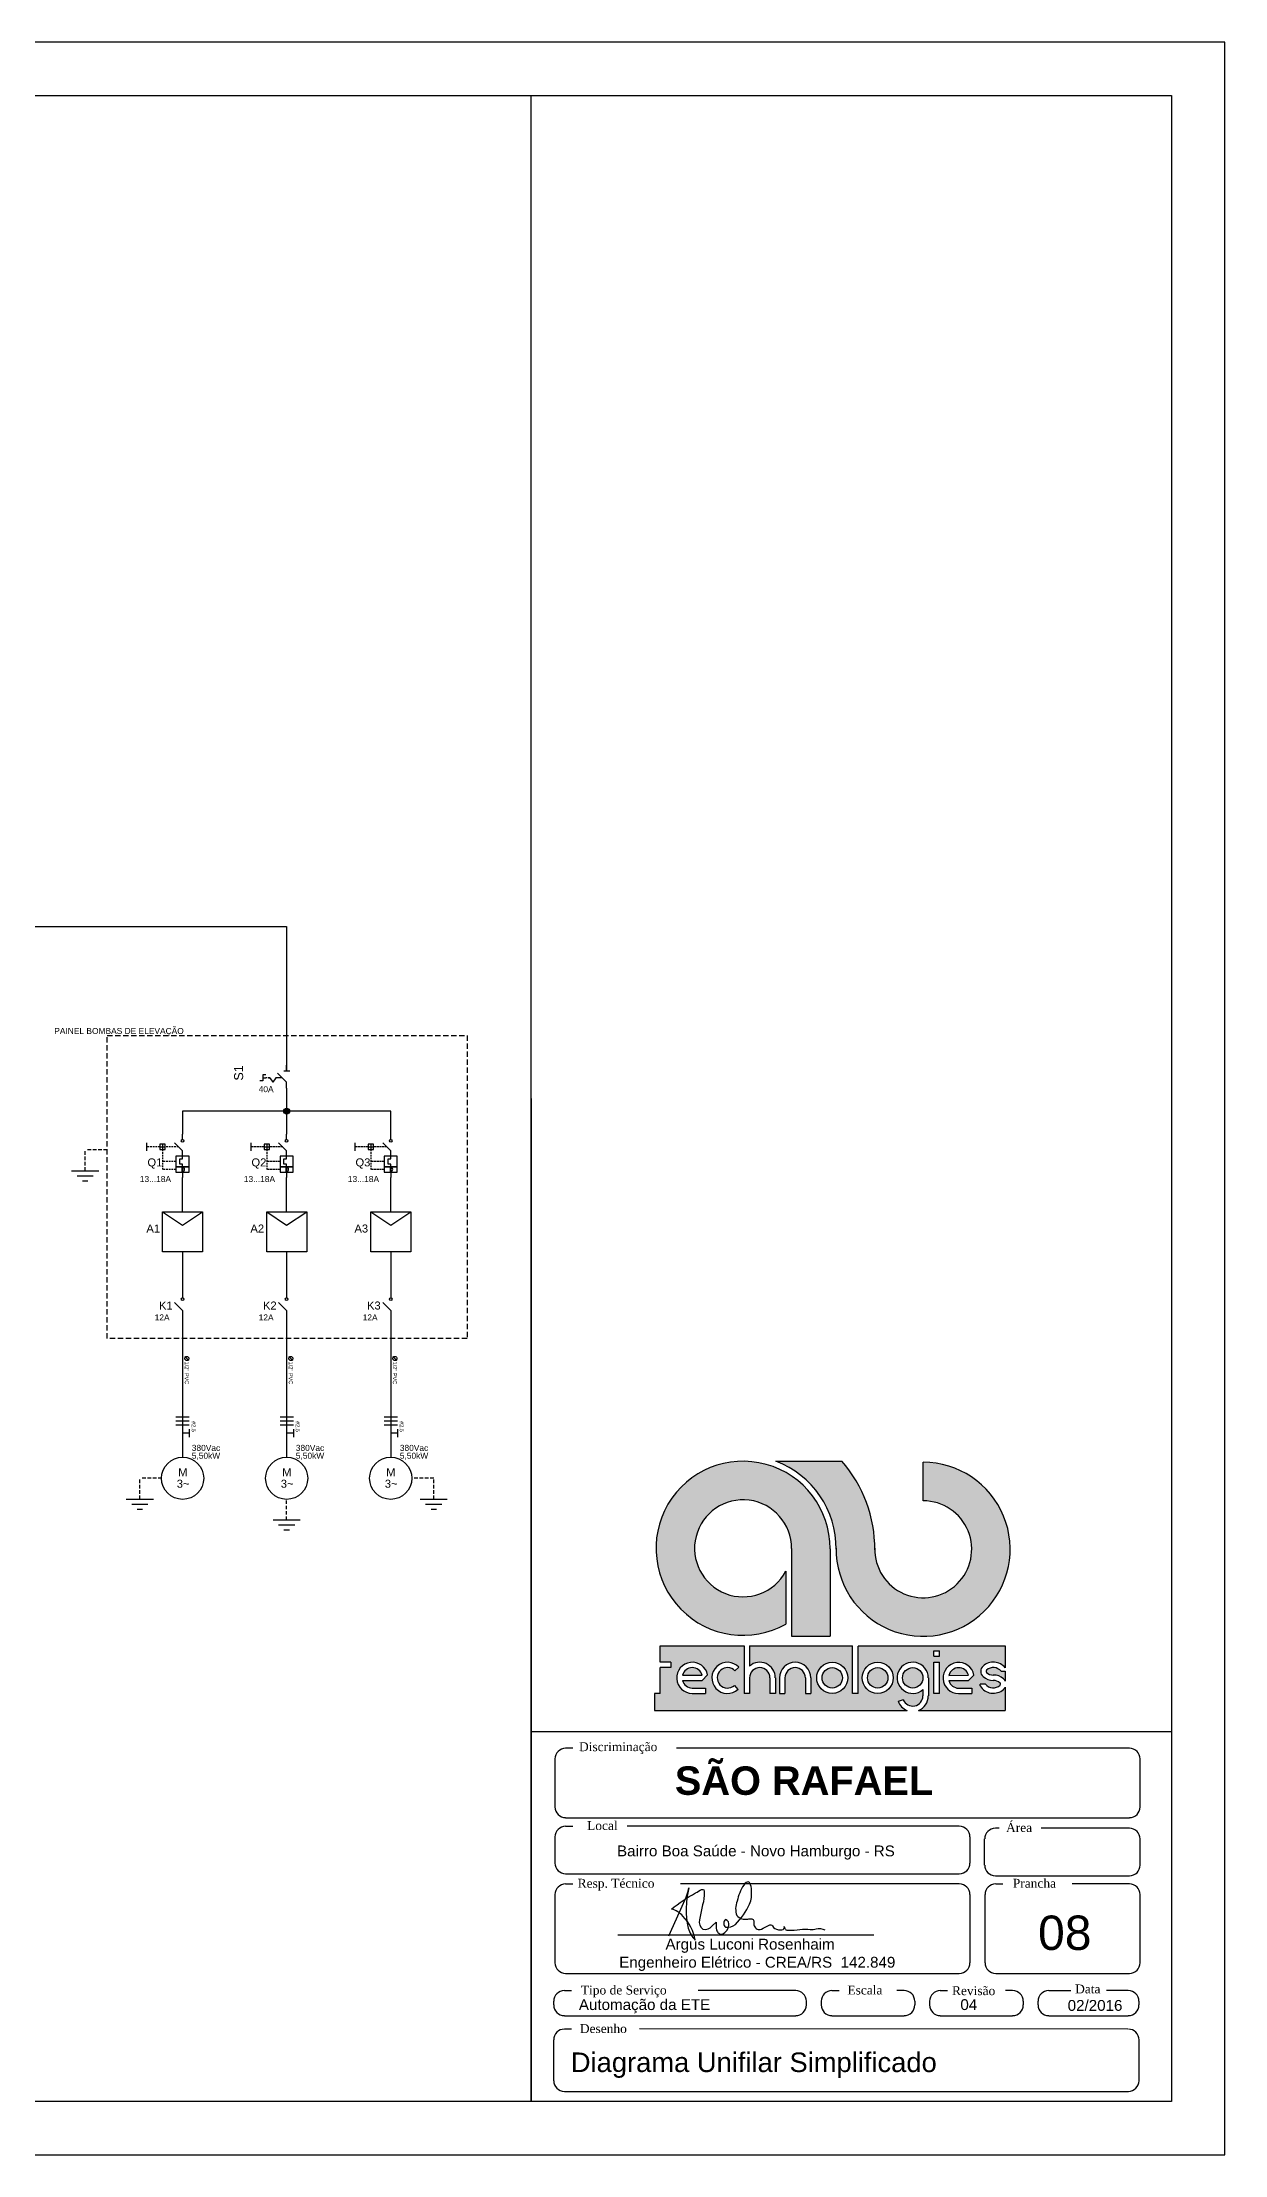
# Model space of a CAD drawing. Header units: millimetres. Extents: x 100 to 940, y 100 to 694.
# Drawn here: x 607 to 940, y 100 to 694 of the extents above; entities that cross this region are included whole.
import ezdxf
from ezdxf.enums import TextEntityAlignment as Align

# ---------------------------------------------------------------- set-up
doc = ezdxf.new("R2010")
doc.units = ezdxf.units.MM
doc.linetypes.add('DASHED', pattern=[0.75, 0.5, -0.25])
doc.layers.add('INDICACAO_POTENCIA', color=7, linetype='Continuous')
doc.layers.add('selo', color=7, linetype='Continuous')
doc.styles.add('Notes', font='arial.ttf', dxfattribs={"height": 3})
doc.styles.get("Standard").update_dxf_attribs({"font": 'arial.ttf'})

msp = doc.modelspace()

# ---------------------------------------------------------------- hatches: boundary and pattern name
h = msp.add_hatch(color=256)
h.dxf.hatch_style = 1
h.paths.add_polyline_path([(675.38, 393.41, 1), (677.04, 393.41, 1)])
at = {"layer": 'selo'}
h = msp.add_hatch(color=0, dxfattribs=at)
h.dxf.hatch_style = 1
h.paths.add_polyline_path([(832.33, 294.98), (813.8, 294.98, -0.314958), (830.72, 270.21, 2.411144), (855.21, 294.7), (855.21, 283.86, -2.45129), (841.58, 270.52, 0.182443)])
h.paths.add_polyline_path([(835.35, 243.04), (806.37, 243.04), (806.37, 237.41, -0.642986), (813.63, 234.09), (813.63, 229.71), (812.12, 229.71), (812.12, 234.09, 1), (806.37, 234.09), (806.37, 229.71), (804.86, 229.71), (804.86, 243.04), (781.24, 243.04), (781.24, 238.48), (784.26, 238.48), (784.26, 236.97), (781.23, 236.97), (781.23, 229.71), (779.69, 229.71), (779.69, 224.92), (850.67, 224.92, -0.214084), (848.15, 227.48), (849.6, 227.91, 0.821242), (855.14, 229.01), (855.14, 230.78, -4.60202), (856.65, 234.09), (856.65, 229.01, -0.309238), (853.85, 224.92), (878.25, 224.92), (878.25, 231.45, -0.100697), (877.78, 230.83, -0.45988), (871.2, 231.81), (871.2, 232.32), (872.69, 232.32, 0.427074), (876.81, 232, 0.410877), (876.82, 232.63, 0.186203), (874.92, 233.36, -0.181325), (872.05, 234.44, -0.458616), (872.04, 237.41, -0.41774), (878.25, 236.93), (878.25, 243.04), (836.89, 243.04), (836.89, 229.71), (835.35, 229.71)])
h.paths.add_polyline_path([(834.02, 234.09, -1), (825.25, 234.09, -1)], flags=16)
h.paths.add_polyline_path([(832.51, 234.09, -1), (826.76, 234.09, -1)], flags=0)
h.paths.add_polyline_path([(846.79, 234.09, -1), (838.03, 234.09, -1)], flags=16)
h.paths.add_polyline_path([(845.28, 234.09, -1), (839.54, 234.09, -1)], flags=0)
h.paths.add_polyline_path([(823.59, 234.09), (823.59, 229.71), (822.08, 229.71), (822.08, 234.09, 1), (816.33, 234.09), (816.33, 229.71), (814.82, 229.71), (814.82, 234.09, -1)], flags=16)
h.paths.add_polyline_path([(858.22, 241.69), (859.76, 241.69), (859.76, 240.17), (858.22, 240.17)], flags=16)
h.paths.add_polyline_path([(858.22, 238.48), (859.76, 238.48), (859.76, 229.67), (858.22, 229.67)], flags=16)
h.paths.add_polyline_path([(869.47, 234.88), (867.94, 233.3), (862.39, 233.3, 0.338023), (865.17, 231.18), (868.91, 231.18), (868.91, 229.67), (865.17, 229.67, -2.123663)], flags=16)
h.paths.add_polyline_path([(862.38, 234.78, -0.767778), (867.94, 234.81)], flags=0)
h.paths.add_polyline_path([(803.38, 237.05), (802.27, 236.02, 2.414214), (802.1, 231.96), (803.12, 230.85, -2.414214)], flags=16)
h.paths.add_polyline_path([(794.59, 234.92), (793.05, 233.34), (787.51, 233.34, 0.338023), (790.28, 231.22), (794.03, 231.22), (794.03, 229.71), (790.28, 229.71, -2.123663)], flags=16)
h.paths.add_polyline_path([(793.05, 234.85), (787.5, 234.82, -0.767778)], flags=0)
h.paths.add_polyline_path([(826.76, 234.09, 1), (832.51, 234.09, 1)], flags=0)
h.paths.add_polyline_path([(845.28, 234.09, 1), (839.54, 234.09, 1)], flags=0)
h.paths.add_polyline_path([(849.39, 234.09, 1), (855.14, 234.09, 1)], flags=17)
h.paths.add_polyline_path([(867.94, 234.81, 0.767778), (862.38, 234.78)], flags=0)
h.paths.add_polyline_path([(874.9, 234.87, -0.181325), (877.77, 233.8, -0.101013), (878.25, 233.18), (878.25, 235.92), (877.13, 235.92, 0.427074), (873.01, 236.24, 0.410877), (873, 235.61, 0.186203)], flags=17)
h.paths.add_polyline_path([(793.05, 234.85, 0.767778), (787.5, 234.82)], flags=0)
h = msp.add_hatch(color=0, dxfattribs=at)
h.dxf.hatch_style = 1
h.paths.add_polyline_path([(816.57, 249.21), (816.57, 264.06, -8.182778), (818.19, 270.43), (818.19, 245.77), (829, 245.77), (829, 270.37, 3.718524)])
h = msp.add_hatch(color=0, dxfattribs=at)
h.dxf.hatch_style = 1
h.paths.add_polyline_path([(787.5, 234.82), (793.05, 234.85, 0.767778)])
h.paths.add_polyline_path([(826.76, 234.09, 1), (832.51, 234.09, 1)])
h.paths.add_polyline_path([(839.54, 234.09, 1), (845.28, 234.09, 1)])
h.paths.add_polyline_path([(862.38, 234.78), (867.94, 234.81, 0.767778)])

# ---------------------------------------------------------------- linework, layer by layer
for p, q in [((745, 115), (745, 679)), ((506.95, 445.29), (676.21, 445.29)), ((676.21, 445.29), (676.21, 404.68)), ((676.21, 401.54), (673.68, 404.07)), ((677.06, 404.68), (675.37, 404.68)), ((676.21, 404.68), (676.21, 406.37)), ((669.48, 401.96), (668.64, 401.96)), ((670.33, 403.65), (669.48, 403.65)), ((669.48, 403.65), (669.48, 401.96)), ((669.48, 402.81), (670.33, 402.81)), ((671.08, 402.81), (671.5, 402.81)), ((671.5, 402.81), (672.35, 401.54)), ((673.19, 402.81), (672.35, 401.54)), ((674.95, 402.81), (673.19, 402.81)), ((676.21, 399.85), (676.21, 401.54)), ((676.21, 399.85), (676.21, 386.96)), ((705.46, 393.41), (646.96, 393.41)), ((646.96, 393.41), (646.96, 386.96)), ((705.46, 386.96), (705.46, 393.41)), ((745, 397), (745, 115)), ((646.96, 385.46), (646.96, 386.96)), ((676.21, 385.46), (676.21, 386.96)), ((705.46, 385.46), (705.46, 386.96)), ((636.84, 384.53), (636.84, 382.28)), ((640.59, 383.4), (642.09, 383.4)), ((641.34, 384.15), (641.34, 382.65)), ((646.96, 382.28), (644.71, 384.53)), ((646.96, 380.78), (646.96, 382.28)), ((646.96, 380.02), (646.96, 380.78)), ((666.09, 384.53), (666.09, 382.28)), ((669.84, 383.4), (671.34, 383.4)), ((670.59, 384.15), (670.59, 382.65)), ((676.21, 382.28), (673.96, 384.53)), ((676.21, 380.78), (676.21, 382.28)), ((676.21, 380.02), (676.21, 380.78)), ((695.34, 384.53), (695.34, 382.28)), ((699.09, 383.4), (700.59, 383.4)), ((699.84, 384.15), (699.84, 382.65)), ((705.46, 382.28), (703.21, 384.53)), ((705.46, 380.78), (705.46, 382.28)), ((705.46, 380.02), (705.46, 380.78)), ((615.74, 376.65), (623.36, 376.65)), ((617.26, 375.25), (621.84, 375.25)), ((646.21, 378.53), (646.21, 380.03)), ((646.21, 380.03), (646.96, 380.02)), ((646.96, 378.53), (646.21, 378.53)), ((646.96, 377.78), (646.96, 378.53)), ((646.96, 376.28), (646.96, 374.78)), ((646.96, 365.07), (646.96, 374.78)), ((675.46, 378.53), (675.46, 380.03)), ((675.46, 380.03), (676.21, 380.02)), ((676.21, 378.53), (675.46, 378.53)), ((676.21, 377.78), (676.21, 378.53)), ((676.21, 376.28), (676.21, 374.78)), ((676.21, 365.07), (676.21, 374.78)), ((704.71, 378.53), (704.71, 380.03)), ((704.71, 380.03), (705.46, 380.02)), ((705.46, 378.53), (704.71, 378.53)), ((705.46, 377.78), (705.46, 378.53)), ((705.46, 376.28), (705.46, 374.78)), ((705.46, 365.07), (705.46, 374.78)), ((618.79, 373.84), (620.31, 373.84)), ((641.34, 365.07), (646.96, 361.32)), ((646.96, 361.32), (652.59, 365.07)), ((670.59, 365.07), (676.21, 361.32)), ((676.21, 361.32), (681.84, 365.07)), ((699.84, 365.07), (705.46, 361.32)), ((705.46, 361.32), (711.09, 365.07)), ((646.96, 353.82), (646.96, 340.93)), ((676.21, 353.82), (676.21, 340.93)), ((705.46, 353.82), (705.46, 340.93)), ((646.96, 337.36), (644.71, 339.61)), ((676.21, 337.36), (673.96, 339.61)), ((705.46, 337.36), (703.21, 339.61)), ((646.96, 337.36), (646.96, 335.86)), ((646.96, 335.86), (646.96, 296.11)), ((676.21, 337.36), (676.21, 335.86)), ((676.21, 335.86), (676.21, 296.11)), ((705.46, 337.36), (705.46, 335.86)), ((705.46, 335.86), (705.46, 296.11)), ((648.14, 323.87), (647.56, 324.46)), ((648.73, 323.29), (648.14, 323.87)), ((677.39, 323.87), (676.81, 324.46)), ((677.98, 323.29), (677.39, 323.87)), ((706.64, 323.87), (706.06, 324.46)), ((707.23, 323.29), (706.64, 323.87)), ((648.84, 307.36), (645.09, 307.36)), ((648.84, 306.24), (645.09, 306.24)), ((648.84, 305.11), (645.09, 305.11)), ((648.84, 303.99), (648.84, 302.86)), ((678.09, 307.36), (674.34, 307.36)), ((678.09, 306.24), (674.34, 306.24)), ((678.09, 305.11), (674.34, 305.11)), ((678.09, 303.99), (678.09, 302.86)), ((707.34, 307.36), (703.59, 307.36)), ((707.34, 306.24), (703.59, 306.24)), ((707.34, 305.11), (703.59, 305.11)), ((707.34, 303.99), (707.34, 302.86)), ((648.84, 302.86), (646.96, 302.86)), ((648.84, 302.86), (648.84, 301.74)), ((678.09, 302.86), (676.21, 302.86)), ((678.09, 302.86), (678.09, 301.74)), ((707.34, 302.86), (705.46, 302.86)), ((707.34, 302.86), (707.34, 301.74)), ((631.11, 284.32), (638.74, 284.32)), ((632.63, 282.92), (637.21, 282.92)), ((634.16, 281.51), (635.69, 281.51)), ((713.76, 284.32), (721.39, 284.32)), ((715.29, 282.92), (719.86, 282.92)), ((716.81, 281.51), (718.34, 281.51)), ((672.4, 278.47), (680.02, 278.47)), ((673.92, 277.06), (678.5, 277.06)), ((675.45, 275.66), (676.98, 275.66))]:
    msp.add_line(p, q)
at = {"linetype": 'DASHED'}
for p, q in [((671.5, 402.81), (670.33, 402.81)), ((640.59, 383.4), (636.84, 383.4)), ((641.34, 382.65), (641.34, 377.03)), ((645.84, 383.4), (642.09, 383.4)), ((669.84, 383.4), (666.09, 383.4)), ((670.59, 382.65), (670.59, 377.03)), ((675.09, 383.4), (671.34, 383.4)), ((699.09, 383.4), (695.34, 383.4)), ((699.84, 382.65), (699.84, 377.03)), ((704.34, 383.4), (700.59, 383.4)), ((645.09, 379.28), (641.34, 379.28)), ((645.09, 377.03), (641.34, 377.03)), ((674.34, 379.28), (670.59, 379.28)), ((674.34, 377.03), (670.59, 377.03)), ((703.59, 379.28), (699.84, 379.28)), ((703.59, 377.03), (699.84, 377.03))]:
    msp.add_line(p, q, dxfattribs=at)
at = {"linetype": 'DASHED', "ltscale": 2}
for p, q in [((619.55, 376.65), (619.55, 382.51)), ((625.73, 382.51), (619.88, 382.51)), ((634.92, 284.32), (634.92, 290.18)), ((641.11, 290.18), (635.25, 290.18)), ((717.57, 290.18), (711.72, 290.18)), ((717.57, 284.32), (717.57, 290.18)), ((676.21, 278.47), (676.21, 284.32))]:
    msp.add_line(p, q, dxfattribs=at)
at = {"lineweight": 40}
for p, q in [((646.96, 376.28), (646.96, 377.78)), ((676.21, 376.28), (676.21, 377.78)), ((705.46, 376.28), (705.46, 377.78))]:
    msp.add_line(p, q, dxfattribs=at)
for points in [[(100, 100), (940, 100), (940, 693.94), (100, 693.94)], [(150, 679), (925, 679), (925, 115), (150, 115)], [(640.59, 382.65), (642.09, 382.65), (642.09, 384.15), (640.59, 384.15)], [(645.09, 377.78), (648.82, 377.78), (648.82, 380.78), (645.09, 380.78)], [(669.84, 382.65), (671.34, 382.65), (671.34, 384.15), (669.84, 384.15)], [(674.34, 377.78), (678.07, 377.78), (678.07, 380.78), (674.34, 380.78)], [(699.09, 382.65), (700.59, 382.65), (700.59, 384.15), (699.09, 384.15)], [(703.59, 377.78), (707.32, 377.78), (707.32, 380.78), (703.59, 380.78)], [(645.09, 376.28), (648.82, 376.28), (648.82, 377.78), (645.09, 377.78)], [(674.34, 376.28), (678.07, 376.28), (678.07, 377.78), (674.34, 377.78)], [(703.59, 376.28), (707.32, 376.28), (707.32, 377.78), (703.59, 377.78)], [(641.34, 365.07), (652.59, 365.07), (652.59, 353.82), (641.34, 353.82)], [(670.59, 365.07), (681.84, 365.07), (681.84, 353.82), (670.59, 353.82)], [(699.84, 365.07), (711.09, 365.07), (711.09, 353.82), (699.84, 353.82)]]:
    msp.add_lwpolyline(points, close=True)
at = {"linetype": 'DASHED', "ltscale": 3}
msp.add_lwpolyline([(726.95, 414.64), (726.95, 329.46), (625.73, 329.46), (625.73, 414.64)], close=True, dxfattribs=at)
for centre, radius in [((676.21, 393.41), 0.833), ((646.96, 385.09), 0.375), ((676.21, 385.09), 0.375), ((705.46, 385.09), 0.375), ((646.96, 340.55), 0.375), ((676.21, 340.55), 0.375), ((705.46, 340.55), 0.375), ((648.14, 323.87), 0.584), ((677.39, 323.87), 0.584), ((706.64, 323.87), 0.584), ((646.96, 290.18), 5.93), ((676.21, 290.18), 5.93), ((705.46, 290.18), 5.93)]:
    msp.add_circle(centre, radius)
for centre in [(646.96, 377.03), (676.21, 377.03), (705.46, 377.03)]:
    msp.add_arc(centre, 0.562, 270, 90)
at = {"layer": 'selo', "color": 0}
for p, q in [((813.8, 294.98), (832.33, 294.98)), ((855.21, 283.86), (855.21, 294.7)), ((818.19, 270.43), (818.19, 245.77)), ((829, 270.37), (829, 245.77)), ((816.57, 264.06), (816.57, 249.21)), ((818.19, 245.77), (829, 245.77)), ((781.24, 238.48), (781.24, 243.04)), ((781.24, 243.04), (804.86, 243.04)), ((784.26, 238.48), (781.24, 238.48)), ((784.26, 238.48), (784.26, 236.97)), ((804.86, 243.04), (804.86, 229.71)), ((806.37, 243.04), (806.37, 237.41)), ((806.37, 243.04), (835.35, 243.04)), ((835.35, 229.71), (835.35, 243.04)), ((836.89, 243.04), (878.25, 243.04)), ((836.89, 229.71), (836.89, 243.01)), ((858.22, 240.17), (858.22, 241.69)), ((858.22, 241.69), (859.76, 241.69)), ((858.22, 240.17), (859.76, 240.17)), ((858.22, 229.67), (858.22, 238.48)), ((858.22, 238.48), (859.76, 238.48)), ((859.76, 240.17), (859.76, 241.69)), ((859.76, 229.67), (859.76, 238.48)), ((878.25, 243.04), (878.25, 236.93)), ((781.23, 229.71), (781.23, 236.97)), ((784.26, 236.97), (781.23, 236.97)), ((787.5, 234.82), (793.05, 234.85)), ((787.51, 233.34), (793.05, 233.34)), ((793.05, 233.34), (794.59, 234.92)), ((802.1, 231.96), (803.12, 230.85)), ((802.27, 236.02), (803.38, 237.05)), ((806.37, 234.09), (806.37, 229.71)), ((812.12, 234.09), (812.12, 229.71)), ((813.63, 234.09), (813.63, 229.71)), ((814.82, 234.09), (814.82, 229.71)), ((816.33, 234.09), (816.33, 229.71)), ((822.08, 234.09), (822.08, 229.71)), ((823.59, 234.09), (823.59, 229.71)), ((856.65, 234.09), (856.65, 229.01)), ((862.38, 234.78), (867.94, 234.81)), ((862.39, 233.3), (867.94, 233.3)), ((867.94, 233.3), (869.47, 234.88)), ((872.69, 232.32), (871.2, 232.32)), ((871.2, 231.81), (871.2, 232.32)), ((877.13, 235.92), (878.25, 235.92)), ((878.25, 235.92), (878.25, 233.18)), ((781.23, 229.71), (779.69, 229.71)), ((779.69, 229.71), (779.69, 224.92)), ((790.28, 231.22), (794.03, 231.22)), ((790.28, 229.71), (794.03, 229.71)), ((794.03, 231.22), (794.03, 229.71)), ((806.37, 229.71), (804.86, 229.71)), ((813.63, 229.71), (812.12, 229.71)), ((814.82, 229.71), (816.33, 229.71)), ((822.08, 229.71), (823.59, 229.71)), ((830.17, 229.74), (829.63, 229.71)), ((836.89, 229.71), (835.35, 229.71)), ((849.6, 227.91), (848.15, 227.48)), ((855.14, 230.78), (855.14, 229.01)), ((859.76, 229.67), (858.22, 229.67)), ((865.17, 231.18), (868.91, 231.18)), ((865.17, 229.67), (868.91, 229.67)), ((868.91, 231.18), (868.91, 229.67)), ((878.25, 231.45), (878.25, 224.92)), ((779.69, 224.92), (850.67, 224.92)), ((853.85, 224.92), (878.25, 224.92)), ((745, 219), (925, 219)), ((756.69, 214.33), (754.66, 214.33)), ((913.21, 214.33), (785.84, 214.33)), ((751.61, 211.28), (751.61, 197.78)), ((916.26, 197.78), (916.26, 211.28)), ((754.66, 194.73), (913.21, 194.73)), ((754.66, 192.4), (756.69, 192.4)), ((865.35, 192.4), (771.93, 192.4)), ((876.56, 191.84), (875.51, 191.84)), ((913.21, 191.84), (888.36, 191.84)), ((751.61, 189.35), (751.61, 181.99)), ((868.39, 181.99), (868.39, 189.35)), ((872.46, 181.43), (872.46, 188.79)), ((916.26, 181.43), (916.26, 188.79)), ((754.66, 178.94), (865.35, 178.94)), ((875.51, 178.39), (913.21, 178.39)), ((751.61, 173.14), (751.61, 153.98)), ((754.66, 176.19), (756.69, 176.19)), ((865.35, 176.19), (787, 176.19)), ((868.39, 153.98), (868.39, 173.14)), ((872.55, 173.14), (872.55, 153.98)), ((875.6, 176.19), (877.63, 176.19)), ((913.21, 176.19), (897.13, 176.19)), ((916.26, 153.98), (916.26, 173.14)), ((769.31, 161.86), (841.3, 161.86)), ((754.66, 150.93), (865.35, 150.93)), ((875.6, 150.93), (913.21, 150.93)), ((751.26, 143.15), (751.26, 142.13)), ((754.31, 146.2), (756.34, 146.2)), ((819.36, 146.2), (791.92, 146.2)), ((822.41, 142.13), (822.41, 143.15)), ((826.47, 143.15), (826.47, 142.13)), ((829.52, 146.2), (831.56, 146.2)), ((849.85, 146.2), (847.82, 146.2)), ((852.9, 142.13), (852.9, 143.15)), ((856.97, 143.15), (856.97, 142.13)), ((860.01, 146.2), (862.05, 146.2)), ((880.34, 146.2), (878.31, 146.2)), ((883.39, 142.13), (883.39, 143.15)), ((887.46, 143.15), (887.46, 142.13)), ((890.51, 146.2), (896.7, 146.2)), ((912.87, 146.2), (906.79, 146.2)), ((915.92, 142.13), (915.92, 143.15)), ((754.31, 139.08), (819.36, 139.08)), ((829.52, 139.08), (849.85, 139.08)), ((860.01, 139.08), (880.34, 139.08)), ((890.51, 139.08), (912.87, 139.08)), ((751.26, 132.31), (751.26, 120.82)), ((754.31, 135.36), (756.34, 135.36)), ((912.72, 135.31), (775.47, 135.36)), ((915.89, 120.81), (915.94, 132.31)), ((754.31, 117.82), (912.89, 117.82))]:
    msp.add_line(p, q, dxfattribs=at)
msp.add_lwpolyline([(745, 115), (745, 219), (925, 219), (925, 115)], close=True, dxfattribs=at)
at = {"layer": 'selo', "color": 0, "linetype": 'Continuous', "transparency": 33554687}
msp.add_lwpolyline([(783.71, 161.57), (786.63, 168.22, 0.05993), (789.33, 175.04, 0.114734), (789.08, 163.67, 0.105575), (791.11, 160.29, 0.152792), (787.63, 167.08, 0.174248), (784.39, 169.03, -0.042414), (791.18, 173.62, 0.031525), (792.89, 174.61, -0.590951), (793.63, 173.83, -0.072), (793.17, 170.24), (792.28, 166.01, 0.292783), (793.28, 163.42, 0.292783), (795.87, 164.34), (797.01, 165.37, 0.084237), (797.12, 163.21, 0.426622), (798.79, 162.03, 0.240648), (800.53, 164.41, 0.382176), (799.64, 166.16, 0.493606), (799.64, 163.99, 0.220907), (802.42, 164.77, 0.080728), (806.4, 170.45, 0.11357), (806.91, 174.35, 0.101958), (806.48, 176.38, 0.356196), (805.74, 176.66, 0.192525), (804.76, 175.82, 0.098877), (802.91, 171.31, 0.195151), (802.81, 167.22, 0.246302), (805.86, 166.26, -0.124424), (807.06, 166.31, -0.323775), (807.56, 165.76, 0.115641), (807.71, 164.34, 0.432756), (809.7, 163.42, -0.031443), (811.86, 164.54, -0.343208), (812.82, 164.33, 0.248336), (814.47, 163.28), (815.44, 163.24, 0.553873), (816.15, 164.19, 0.474188), (817.24, 163.13, 0.048993), (820.55, 163.35, -0.070964), (823.46, 163.31, 0.086771), (825.09, 163.52, -0.151332), (827.53, 163.24)], format="xyb", dxfattribs=at)
at = {"layer": 'selo', "color": 0}
for centre, radius in [((829.63, 234.09), 4.38), ((842.41, 234.09), 4.38), ((829.63, 234.09), 2.87), ((842.41, 234.09), 2.87), ((852.26, 234.09), 2.87)]:
    msp.add_circle(centre, radius, dxfattribs=at)
for centre, radius, start, end in [((804.54, 270.51), 24.47, 359.67995, 299.47158), ((804.56, 270.5), 26.17, 359.37989, 69.30885), ((855.19, 270.24), 24.47, 179.36588, 89.95278), ((804.56, 270.5), 37.02, 359.35419, 41.3911), ((804.55, 270.5), 13.64, 359.69791, 331.82812), ((855.21, 270.23), 13.63, 178.81377, 90), ((790.28, 234.09), 4.38, 10.86006, 270), ((800.16, 234.08), 4.38, 42.62208, 312.62208), ((809.24, 234.09), 4.38, 0, 130.96179), ((819.2, 234.09), 4.38, 0, 180), ((852.26, 234.09), 4.38, 0, 310.96179), ((865.17, 234.05), 4.38, 10.86006, 270), ((874.91, 234.1), 4.38, 40.22623, 130.91522), ((790.28, 234.09), 2.87, 15.26166, 165.32676), ((790.28, 234.09), 2.87, 195.29423, 270), ((800.16, 234.08), 2.87, 42.62208, 312.62208), ((809.24, 234.09), 2.87, 0, 180), ((819.2, 234.09), 2.87, 0, 180), ((865.17, 234.05), 2.87, 15.26166, 165.32676), ((865.17, 234.05), 2.87, 195.29423, 270), ((874.91, 234.14), 4.38, 212.12828, 310.91522), ((873.33, 235.92), 1.96, 130.76197, 229.30976), ((874.91, 237.73), 4.37, 229.01082, 270.04177), ((874.91, 234.13), 2.86, 219.28503, 311.78937), ((873.33, 235.92), 0.45, 127.13552, 232.25915), ((874.9, 237.7), 2.82, 227.77573, 270.15365), ((874.91, 234.11), 2.86, 39.28503, 131.78937), ((874.91, 230.51), 4.37, 49.01082, 90.04177), ((874.92, 230.54), 2.82, 47.77573, 90.15365), ((876.49, 232.32), 0.45, 307.13552, 52.25915), ((876.49, 232.32), 1.96, 26.23751, 49.30976), ((852.26, 229.01), 4.38, 200.39961, 248.7344), ((852.26, 229.01), 2.87, 202.42288, 0), ((852.26, 229.01), 4.38, 291.2656, 0), ((876.49, 232.32), 1.96, 310.76197, 333.76249), ((754.66, 211.28), 3, 90, 180), ((913.21, 211.28), 3, 0, 90), ((754.66, 197.78), 3, 180, 270), ((913.21, 197.78), 3, 270, 0), ((754.66, 189.35), 3, 90, 180), ((865.35, 189.35), 3, 0, 90), ((875.51, 188.79), 3, 90, 180), ((913.21, 188.79), 3, 0, 90), ((754.66, 181.99), 3, 180, 270), ((865.35, 181.99), 3, 270, 0), ((875.51, 181.43), 3, 180, 270), ((913.21, 181.43), 3, 270, 0), ((754.66, 173.14), 3, 90, 180), ((865.35, 173.14), 3, 0, 90), ((875.6, 173.14), 3, 90, 180), ((913.21, 173.14), 3, 0, 90), ((754.66, 153.98), 3, 180, 270), ((865.35, 153.98), 3, 270, 0), ((875.6, 153.98), 3, 180, 270), ((913.21, 153.98), 3, 270, 0), ((754.31, 143.15), 3, 90, 180), ((819.36, 143.15), 3, 0, 90), ((829.52, 143.15), 3, 90, 180), ((849.85, 143.15), 3, 0, 90), ((860.01, 143.15), 3, 90, 180), ((880.34, 143.15), 3, 0, 90), ((890.51, 143.15), 3, 90, 180), ((912.87, 143.15), 3, 0, 90), ((754.31, 142.13), 3, 180, 270), ((819.36, 142.13), 3, 270, 0), ((829.52, 142.13), 3, 180, 270), ((849.85, 142.13), 3, 270, 0), ((860.01, 142.13), 3, 180, 270), ((880.34, 142.13), 3, 270, 0), ((890.51, 142.13), 3, 180, 270), ((912.87, 142.13), 3, 270, 0), ((754.31, 132.31), 3, 90, 180), ((912.89, 132.31), 3, 0, 90), ((754.31, 120.82), 3, 180, 270), ((912.89, 120.82), 3, 270, 0)]:
    msp.add_arc(centre, radius, start, end, dxfattribs=at)

# ---------------------------------------------------------------- texts
at = {"lineweight": 30, "style": 'Notes'}
msp.add_text('S1', height=2.531, rotation=90, dxfattribs=at).set_placement((663.97, 402))
at = {"style": 'Notes'}
for s, p in [('Q1', (637.06, 377.88)), ('Q2', (666.31, 377.88)), ('Q3', (695.56, 377.88)), ('A1', (636.77, 359.29)), ('A2', (666.02, 359.29)), ('A3', (695.27, 359.29)), ('K1', (640.3, 337.64)), ('K2', (669.55, 337.64)), ('K3', (698.8, 337.64)), ('M', (645.7, 290.78)), ('M', (674.95, 290.78)), ('M', (704.2, 290.78)), ('3~', (645.31, 287.54)), ('3~', (674.56, 287.54)), ('3~', (703.81, 287.54))]:
    msp.add_text(s, height=2.25, dxfattribs=at).set_placement(p)
at = {"layer": 'INDICACAO_POTENCIA'}
for s, height, p in [('PAINEL BOMBAS DE ELEVAÇÃO', 1.6875, (629.07, 415.12)), ('40A', 1.688, (670.44, 398.75)), ('13...18A', 1.688, (639.31, 373.48)), ('13...18A', 1.688, (668.56, 373.48)), ('13...18A', 1.688, (697.81, 373.48)), ('12A', 1.688, (641.19, 334.57)), ('12A', 1.688, (670.44, 334.57)), ('12A', 1.688, (699.69, 334.57)), ('380Vac', 1.688, (653.53, 297.9)), ('5,50kW', 1.688, (653.53, 295.69)), ('380Vac', 1.688, (682.78, 297.9)), ('5,50kW', 1.688, (682.78, 295.69)), ('380Vac', 1.688, (712.03, 297.9)), ('5,50kW', 1.688, (712.03, 295.69))]:
    msp.add_text(s, height=height, dxfattribs=at).set_placement(p, align=Align.CENTER)
for s, p in [('1/2" PVC', (647.57, 319.81)), ('1/2" PVC', (676.82, 319.81)), ('1/2" PVC', (706.07, 319.81)), ('#2.5', (649.51, 304.76)), ('#2.5', (678.76, 304.76)), ('#2.5', (708.01, 304.76))]:
    msp.add_text(s, height=1.125, rotation=270, dxfattribs=at).set_placement(p, align=Align.CENTER)
at = {"layer": 'selo', "color": 0, "attachment_point": 1}
for s, insert, char_height, width in [('\\FTIMES.TTF;Discriminação', (758.42, 215.97), 2.5, 101.64), ('\\FTIMES.TTF;Local', (760.69, 193.8), 2.5, 81.312), ('\\FTIMES.TTF;Área', (878.5, 193.24), 2.5, 81.312), ('\\FTIMES.TTF;Resp. Técnico', (758.04, 177.58), 2.5, 101.64), ('\\FTIMES.TTF;Prancha', (880.4, 177.58), 2.5, 101.64), ('08', (887.5, 167.25), 9.667, 225.5527), ('Automação da ETE', (758.38, 143.74), 3.0492, 71.148), ('\\FTIMES.TTF;Tipo de Serviço', (758.94, 147.56), 2.5, 101.64), ('\\FTIMES.TTF;Escala', (833.89, 147.56), 2.5, 40.656), ('{\\Ftimes.ttf|c0;Revisão}', (863.3, 147.37), 2.5, 101.64), ('04', (865.66, 143.74), 3.049, 71.148), ('02/2016', (895.83, 143.51), 3.049, 71.148), ('\\FTIMES.TTF;Data', (897.92, 147.87), 2.5, 40.656), ('{\\Ftimes.ttf|c0;Desenho}', (758.66, 136.72), 2.5, 101.64), ('Diagrama Unifilar Simplificado', (756.12, 128.75), 5.5, 331.5847)]:
    msp.add_mtext(s, dxfattribs=dict(at, insert=insert, char_height=char_height, width=width))
for s, insert, char_height in [('{\\fArial|b1|i0|c0|p34;SÃO RAFAEL}', (785.37, 209.19), 8), ('Bairro Boa Saúde - Novo Hamburgo - RS', (769.1, 186.95), 3.0492), ('           Argus Luconi Rosenhaim\\PEngenheiro Elétrico - CREA/RS  142.849', (769.72, 160.73), 3.0492)]:
    msp.add_mtext(s, dxfattribs=dict(at, insert=insert, char_height=char_height))

doc.saveas('drawing.dxf')
